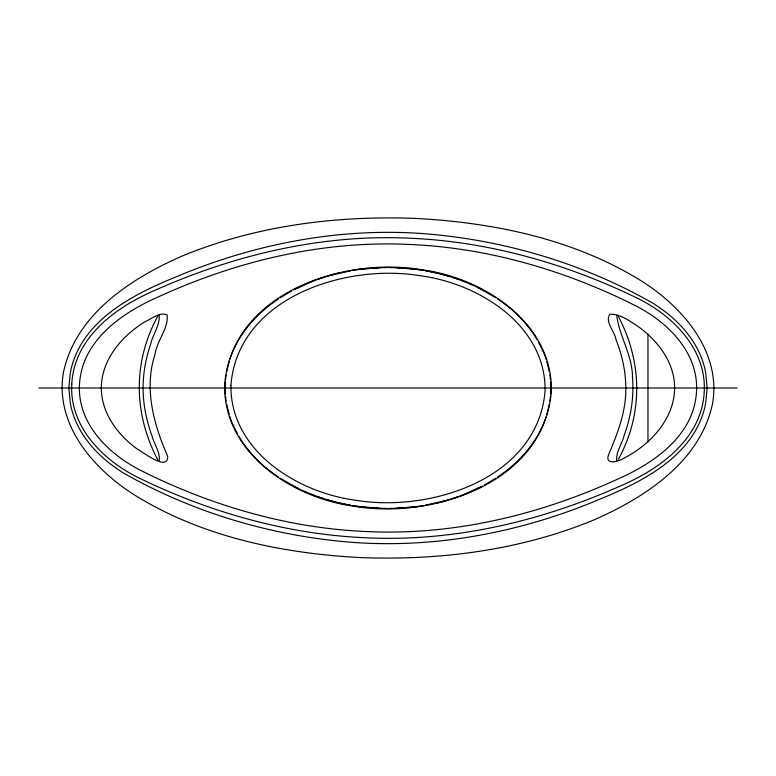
<?xml version="1.0" encoding="UTF-8"?>
<svg xmlns="http://www.w3.org/2000/svg" width="776" height="776" viewBox="0 0 776 776"><rect width="100%" height="100%" fill="white"/><g stroke="black" fill="none" stroke-linecap="round" stroke-linejoin="round"><path stroke-width="1.16" d="M705.791 373.382L707.12 388L705.791 402.618M225.409 381.986L225.409 394.014M225.554 379.58L226.107 374.954M550.446 396.42L549.893 401.046M550.591 394.014L550.591 381.986M70.209 373.382L68.88 388L70.209 402.618M226.728 371.617L229.192 361.577M549.272 404.383L546.808 414.423M70.373 372.412C80.432 321.526 131.096 295.268 174.872 277.371C252.84 244.168 338.278 227.455 423.027 233.595C503.09 239.745 582.495 263.093 652.364 302.902C677.71 318.47 700.039 342.294 705.627 372.412M705.627 403.588C695.568 454.474 644.904 480.732 601.128 498.628C523.16 531.832 437.722 548.545 352.973 542.405C272.91 536.255 193.505 512.907 123.636 473.098C98.29 457.53 75.961 433.706 70.373 403.588M229.9 359.327C238.086 334.165 256.701 313.339 278.545 298.925M546.1 416.673C537.913 441.835 519.299 462.661 497.455 477.075M157.741 316.336C132.609 362.14 133.676 414.268 157.829 459.887M618.453 459.208C643.285 413.821 642.295 361.422 618.259 316.317M616.755 315.512C619.267 336.386 632.75 355.806 632.488 377.757C634.147 397.341 630.82 417.149 624.098 435.559C622.187 443.843 615.746 451.777 616.774 460.517M159.226 460.517C160.234 451.777 153.871 443.843 151.902 435.549C146.567 420.776 143.24 405.188 143.104 389.445C142.9 374.042 145.694 358.677 150.641 344.117C152.775 334.495 159.972 325.503 159.226 315.483M280.475 297.644L291.534 291.058M495.524 478.355L484.466 484.942M293.619 289.933L314.988 280.252M461.012 495.748L482.381 486.067M295.355 288.847L298.828 287.13M480.645 487.153L477.172 488.87M304.124 284.676L305.909 283.89M470.091 492.11L471.876 491.324M309.508 282.377L311.331 281.649M464.669 494.351L466.492 493.623M318.674 278.933L322.399 277.682M457.326 497.067L453.601 498.318M313.155 280.941L329.897 275.402M446.103 500.598L462.845 495.059M331.788 274.879L335.571 273.889M444.212 501.121L440.428 502.111M328.015 275.946L350.17 270.911M447.985 500.054L425.83 505.089M337.463 273.424L339.364 272.977M436.636 503.023L438.537 502.576M348.86 271.008L350.762 270.669M425.238 505.331L427.139 504.992M352.508 270.504L361.18 269.126M414.82 506.873L423.492 505.496M352.663 270.349L354.554 270.048M421.446 505.952L423.337 505.651M363.071 268.903L367.766 268.409M412.929 507.097L408.234 507.591M358.347 269.495L379.823 267.633M417.653 506.505L396.177 508.367M371.5 268.098L388 267.478L404.5 268.098M404.5 507.902L388 508.522L371.5 507.902M637.164 388L636.708 388M707.605 388L707.12 388M38.8 388L737.2 388M396.177 267.633L419.069 269.689M379.823 508.367L356.931 506.311M407.769 268.37L412.929 268.903M367.766 507.591L363.071 507.097M414.82 269.126L423.492 270.504M361.18 506.873L352.508 505.496M420.97 269.97L423.812 270.426M355.03 506.03L352.188 505.574M425.83 270.911C444.871 274.064 463.369 280.291 480.645 288.856M350.17 505.089C331.129 501.936 312.631 495.709 295.355 487.144M425.238 270.669L428.09 271.183M350.762 505.331L347.91 504.817M429.991 271.551L431.892 271.93M346.009 504.448L344.108 504.07M433.794 272.337L435.685 272.754M342.206 503.663L340.315 503.246M436.636 272.977L439.478 273.656M339.364 503.023L336.512 502.344M440.428 273.889L445.162 275.14M335.571 502.111L330.838 500.86M446.103 275.402L447.985 275.946M329.897 500.598L328.015 500.054M453.601 277.682L457.326 278.933M322.399 498.318L318.674 497.067M461.012 280.252L462.845 280.941M313.155 495.059L314.988 495.748M464.669 281.649L466.492 282.377M309.508 493.623L311.331 494.351M470.091 283.89L471.886 284.676M304.114 491.324L305.909 492.11M477.172 287.13L495.524 297.644M298.828 488.87L280.475 478.355M497.455 298.925C513.363 309.401 527.408 323.136 537.06 339.636M278.545 477.075C262.637 466.599 248.592 452.864 238.94 436.364M538.292 341.644L544.674 354.836L546.1 359.327M237.708 434.356L231.326 421.164L229.9 416.673M546.808 361.577L549.272 371.617M229.192 414.423L226.728 404.383M549.893 374.954L550.446 379.58M226.107 401.046L225.554 396.42M647.95 334.087L647.95 441.913M625.776 388C626.28 410.824 617.948 432.339 609.305 453.038C602.952 466.425 619.287 461.594 625.505 457.336C654.207 442.194 679.65 412.095 673.762 377.737C669.979 356.747 655.545 339.248 638.726 326.919C630.063 321.41 620.732 313.805 609.965 314.241C604.31 321.506 615.106 331.876 615.989 339.626C622.061 355.001 625.834 371.413 625.776 388M101.336 387.738C101.249 412.9 117.545 434.676 137.09 448.945C141.785 451.176 168.227 472.274 167.674 456.346C153.784 424.511 143.725 388.572 155.054 354.234C156.878 340.742 168.693 328.345 167.131 314.891C159.74 311.748 151.805 318.742 145.325 321.565C122.171 335.581 101.54 359.385 101.336 387.738M224.613 385.08C223.517 453.397 292.61 498.056 353.914 506.214C432.552 519.842 544.587 482.75 551.387 390.92C552.483 322.603 483.39 277.944 422.086 269.786C343.448 256.158 231.413 293.25 224.613 385.08M230.909 385.284C230.113 450.468 296.616 492.265 354.875 500.113C429.972 513.023 538.127 478.695 545.091 390.716C545.887 325.532 479.384 283.735 421.125 275.887C346.028 262.977 237.873 297.305 230.909 385.284M71.78 384.081C69.239 427.363 104.129 461.439 140.427 478.666C210.985 512.761 288.168 534.577 366.66 537.807C453.737 541.91 540.503 521.385 619.849 486.242C659.6 469.296 701.795 439.041 704.22 391.919C706.761 348.637 671.87 314.561 635.573 297.334C565.015 263.239 487.832 241.423 409.34 238.193C322.263 234.09 235.497 254.615 156.151 289.758C116.4 306.704 74.205 336.959 71.78 384.081M79.482 384.498C77.231 424.094 109.329 454.94 142.183 471.139C211.887 505.971 288.556 528.281 366.621 531.541C453.485 535.75 540.077 514.808 618.734 478.656C655.041 462.467 694.2 434.958 696.518 391.502C698.769 351.906 666.671 321.06 633.817 304.861C564.113 270.029 487.444 247.719 409.379 244.459C322.515 240.25 235.923 261.192 157.266 297.344C120.959 313.533 81.8 341.042 79.482 384.498M63.399 372.703C54.582 424.647 93.838 469.529 134.976 495.272C201.818 536.701 281.028 553.181 358.716 557.507C438.314 560.776 519.425 550.611 593.427 520.133C644.672 497.726 700.369 461.943 712.601 403.297C721.418 351.353 682.162 306.471 641.024 280.728C574.182 239.299 494.972 222.819 417.284 218.493C337.686 215.224 256.575 225.389 182.573 255.867C131.328 278.274 75.631 314.057 63.399 372.703"/></g></svg>
